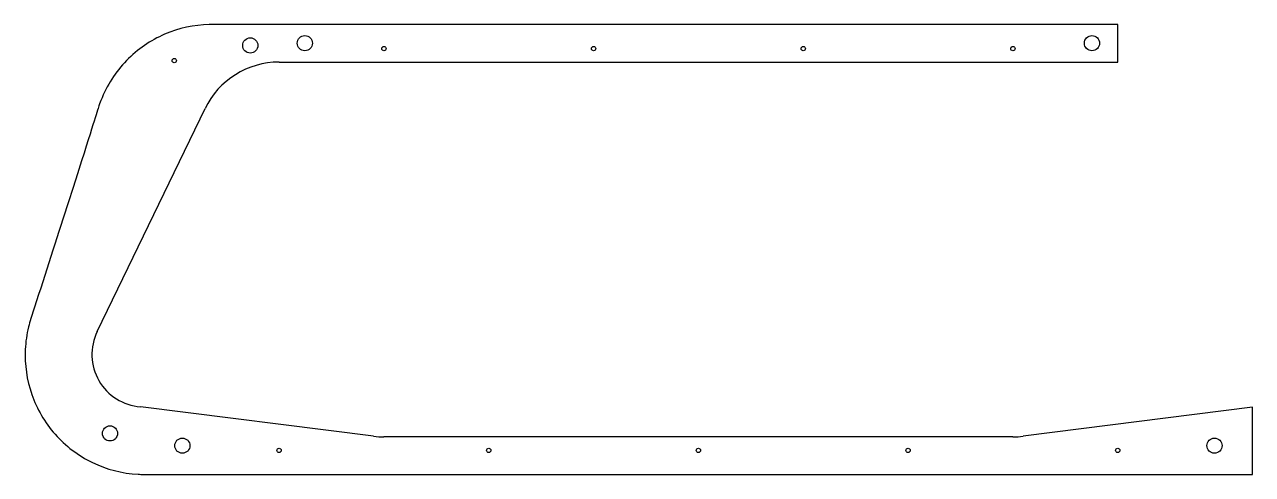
# Model space of a CAD drawing. Header units: millimetres. Extents: x -450 to 370, y -150 to 150.
import ezdxf

# ---------------------------------------------------------------- set-up
doc = ezdxf.new("R2010")
doc.units = ezdxf.units.MM
doc.layers.get('0').update_dxf_attribs({"linetype": 'CONTINUOUS'})

msp = doc.modelspace()

# ---------------------------------------------------------------- linework, layer by layer
for p, q in [((280, 150), (-325.13, 150)), ((280, 125), (280, 150)), ((-280, 125), (280, 125)), ((-401.5, -54.75), (-329.5, 93.97)), ((-216.89, -124.57), (-372.61, -104.9)), ((370, -105.23), (216.89, -124.57)), ((370, -150), (370, -105.23)), ((210, -125), (-210, -125)), ((-370, -150), (370, -150))]:
    msp.add_line(p, q)
for centre, radius in [((-299.27, 136.1), 5.06), ((-262.84, 137.59), 5.06), ((262.84, 137.59), 5.06), ((-210, 134), 1.45), ((-70, 134), 1.45), ((70, 134), 1.45), ((210, 134), 1.45), ((-350, 126.02), 1.45), ((-392.96, -122.65), 5.06), ((-344.63, -130.83), 5.06), ((344.63, -130.83), 5.06), ((-280, -134), 1.45), ((-140, -134), 1.45), ((0, -134), 1.45), ((140, -134), 1.45), ((280, -134), 1.45)]:
    msp.add_circle(centre, radius)
for centre, radius, start, end in [((-280, 70), 55, 90, 154.16659), ((-370, -70), 35, 154.16659, 265.7263), ((-210, -70), 55, 262.8028, 270), ((210, -70), 55, 270, 277.1972)]:
    msp.add_arc(centre, radius, start, end)
for points, knots in [([(-325.13, 150), (-326.02, 150), (-326.37, 149.99), (-336.86, 149.78), (-346.96, 147.64), (-365.91, 139.48), (-374.56, 133.57), (-389.25, 118.45), (-395.11, 109.39), (-399.63, 97.83), (-400.06, 96.71), (-400.89, 94.09)], [-177.069909, -177.069909, -177.069909, -177.069909, -175.86545, -175.86545, -143.918426, -143.918426, -112.279528, -112.279528, -80.519794, -80.519794, -75.851916, -75.851916, -75.851916, -75.851916]), ([(-400.89, 94.09), (-402.74, 88.18), (-406.93, 74.72), (-427.44, 10.78), (-434.66, -11.59), (-441.97, -34.22)], [-75.851916, -75.851916, -75.851916, -75.851916, -65.321154, -65.321154, -59.908487, -59.908487, -59.908487, -59.908487]), ([(-441.97, -34.22), (-442.58, -36.1), (-443.19, -37.98), (-444.67, -42.56), (-445.28, -44.44), (-445.75, -45.91)], [-59.908487, -59.908487, -59.908487, -59.908487, -59.459118, -59.459118, -58.815118, -58.815118, -58.815118, -58.815118]), ([(-445.75, -45.91), (-446.51, -48.26), (-446.87, -49.59), (-448.56, -56.52), (-449.29, -61.57), (-450.01, -76.77), (-448.58, -86.95), (-441.81, -106.34), (-436.56, -115.37), (-422.69, -131.01), (-414.22, -137.48), (-395.21, -146.63), (-384.9, -149.32), (-372.86, -149.96), (-372.12, -150), (-370, -150)], [-58.815118, -58.815118, -58.815118, -58.815118, -57.783583, -57.783583, -55.304059, -55.304059, -50.466657, -50.466657, -45.669287, -45.669287, -40.898465, -40.898465, -36.244716, -36.244716, -35.647612, -35.647612, -35.647612, -35.647612])]:
    msp.add_open_spline(points, degree=3, knots=knots)

doc.saveas('drawing.dxf')
